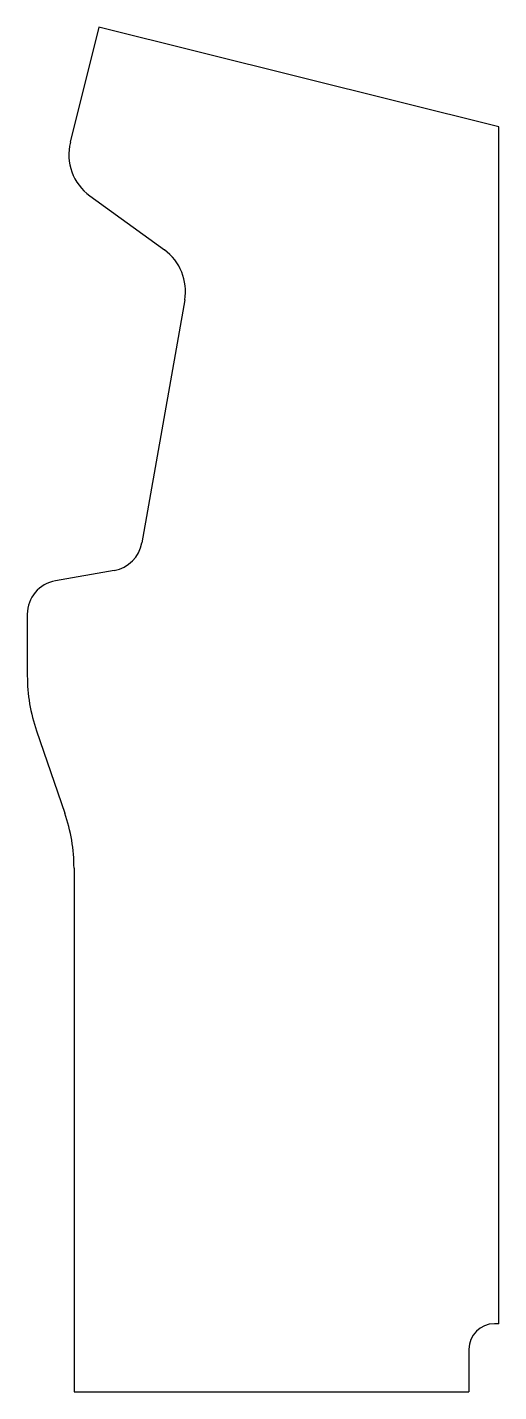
# Model space of a CAD drawing. Extents: x -309 to 246, y -751 to 856.
import ezdxf

# ---------------------------------------------------------------- set-up
doc = ezdxf.new("R2010")
doc.units = 0
doc.layers.get('0').update_dxf_attribs({"linetype": 'CONTINUOUS'})

msp = doc.modelspace()

# ---------------------------------------------------------------- linework, layer by layer
at = {"color": 7, "linetype": 'CONTINUOUS'}
for p, q in [((-224.9, 856.2), (-258.7, 720.8)), ((245.7, 738.9), (-224.9, 856.2)), ((245.7, -671.1), (245.7, 738.9)), ((-235.7, 657.8), (-147.8, 593.9)), ((-124, 535), (-174.4, 248.9)), ((-206.9, 216.4), (-276.2, 204.2)), ((-309.3, 164.8), (-309.3, 92.3)), ((-298.4, 27.3), (-265.2, -69.5)), ((-254.3, -134.5), (-254.3, -751.1)), ((245.7, -671.1), (240.7, -671.1)), ((210.7, -701.1), (210.7, -751.1)), ((-254.3, -751.1), (210.7, -751.1))]:
    msp.add_line(p, q, dxfattribs=at)
for centre, radius, start, end in [((-200.4, 706.3), 60, 166, 234), ((-183.1, 545.4), 60, 350, 54), ((-213.8, 255.8), 40, 280, 350), ((-269.3, 164.8), 40, 100, 180), ((-109.3, 92.3), 200, 180, 198.9704), ((-454.3, -134.5), 200, 0, 18.9704), ((240.7, -701.1), 30, 90, 180)]:
    msp.add_arc(centre, radius, start, end, dxfattribs=at)

doc.saveas('drawing.dxf')
